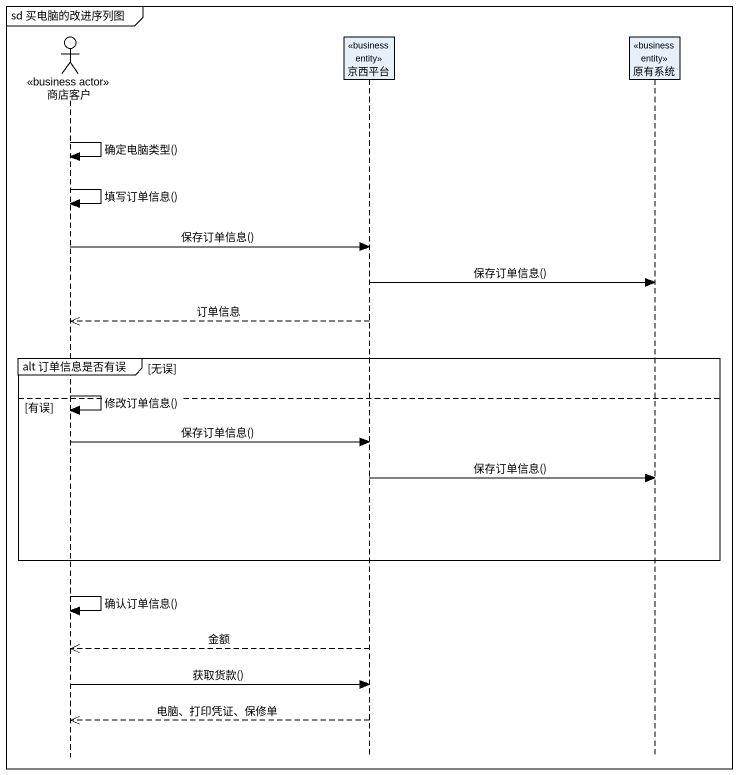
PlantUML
@startuml
mainframe sd 买电脑的改进序列图
hide footbox
actor 商店客户 <<business actor>>
participant 京西平台 <<business entity>>
participant 原有系统 <<business entity>>

商店客户 -> 商店客户 : 确定电脑类型()
商店客户 -> 商店客户 : 填写订单信息()
商店客户 -> 京西平台 : 保存订单信息()
京西平台 -> 原有系统 : 保存订单信息()
京西平台 -->> 商店客户 : 订单信息
group alt 订单信息是否有误 [无误]
  商店客户 -> 商店客户 : 修改订单信息()
else 有误
  商店客户 -> 京西平台 : 保存订单信息()
  京西平台 -> 原有系统 : 保存订单信息()
end
商店客户 -> 商店客户 : 确认订单信息()
京西平台 -->> 商店客户 : 金额
商店客户 -> 京西平台 : 获取货款()
京西平台 -->> 商店客户 : 电脑、打印凭证、保修单
@enduml
